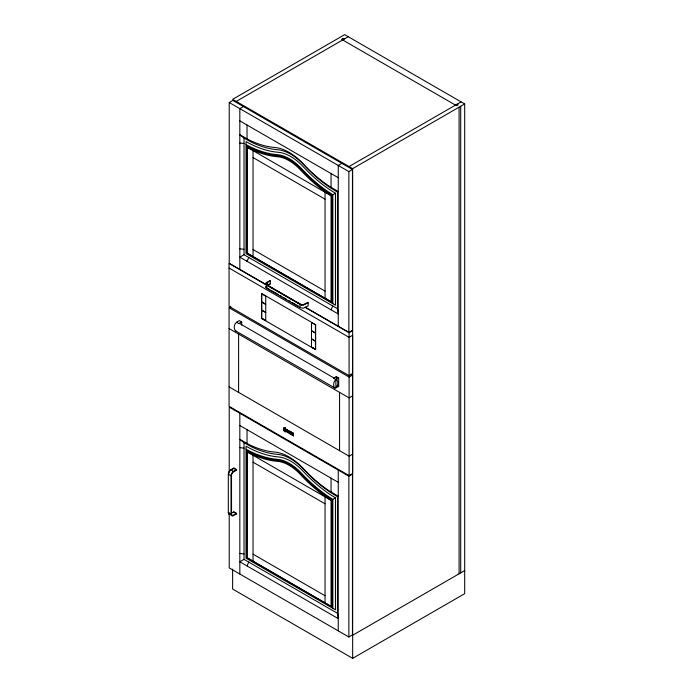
<?xml version="1.0" encoding="UTF-8"?>
<svg xmlns="http://www.w3.org/2000/svg" width="693" height="693" viewBox="0 0 693 693"><rect width="100%" height="100%" fill="white"/><g stroke="black" fill="none" stroke-linecap="round" stroke-linejoin="round"><path stroke-width="1.04" d="M231.029 513.418L233.862 511.858L236.521 513.331L236.521 513.929L232.631 516.06L231.029 515.315L231.003 474.714L232.527 472.011L236.512 469.577L233.948 468.052C231.497 469.326 228.101 470.928 228.309 474.237L228.309 512.629L228.759 514.353L229.981 514.466M270.287 280.89L267.307 282.614L267.247 285.655L270.331 283.879L270.287 280.89L269.768 280.596L265.895 282.961L265.947 284.754L300.303 304.548M265.956 286.053L265.601 287.231L266.805 288.357L300.052 307.553L303.196 308.246L308.134 305.804L308.186 302.763L307.666 302.469L303.032 304.799L300.502 304.201L267.299 285.031L266.233 283.645L267.307 282.614M287.274 430.5L286.833 429.955L287.257 430.587M289.709 433.073L290.064 432.943M287.335 431.514L286.859 430.977L287.318 431.522M288.201 431.514L288.747 432.397L288.314 431.011M285.481 430.596L285.369 429.054L285.473 430.604M289.05 432.952L289.05 431.055L288.097 430.37M283.974 428.82L283.957 429.357M228.725 474.021L229.036 472.254M283.749 429.877L283.766 428.118M285.317 431.774L286.01 430.11L285.126 427.806A1.135 0.65 60 0 0 284.528 427.442L283.853 427.876M287.647 431.349L287.543 430.006M283.957 428.828L284.087 428.387M291.441 431.982L290.714 432.181L290.653 433.506M285.75 430.907L285.819 429.721M285.819 430.639L285.655 431.124M289.449 431.228L289.379 431.375A1.343 0.771 60 0 0 289.371 431.878A0.979 0.563 60 0 0 289.501 432.259L289.995 432.848M291.112 432.631L290.991 432.943A1.438 0.832 60 0 0 290.999 433.359M248.735 257.458L247.037 261.322L246.838 260.75M331.055 309.832L332.761 305.968M248.735 562.084L247.037 565.947L246.838 565.375M291.874 434.546L291.017 433.35M284.295 430.102L284.329 428.456L284.277 430.11M284.069 428.395L284.485 428.014L285.221 429.166M287.552 432.319L287.612 431.237M289.726 433.064L289.284 433.082L289.761 433.723M289.873 431.67L290.48 431.817L289.665 431.046A0.962 0.554 60 0 0 289.431 431.237M291.892 434.537L291.32 434.71M229.418 471.569L229.998 470.928M288.115 430.362L287.872 431.904L288.738 433.142M291.095 432.64L291.918 432.822L291.424 431.99M337.456 192.1L338.262 191.563L329.34 186.278A112.101 64.726 60 0 1 303.447 164.076A51.455 29.712 60 0 0 274.645 147.444A112.101 64.726 60 0 1 248.752 139.752L239.83 134.737L244.031 138.158L250.623 141.753A115.644 66.762 60 0 0 274.497 149.385L279.47 149.957A47.921 27.668 60 0 1 302.018 162.968L306.999 168.156A115.644 66.762 60 0 0 330.873 188.08L337.456 192.1L337.456 308.68L338.262 313.99L239.83 257.164L244.031 254.738L244.031 138.158M337.456 496.725L338.262 496.188L329.34 490.904A112.101 64.726 60 0 1 303.447 468.702A51.455 29.712 60 0 0 274.645 452.07A112.101 64.726 60 0 1 248.752 444.378L239.83 439.362L244.031 442.784L250.623 446.379A115.644 66.762 60 0 0 274.497 454.01L279.47 454.582A47.921 27.668 60 0 1 302.018 467.593L306.999 472.782A115.644 66.762 60 0 0 330.873 492.706L337.456 496.725L337.456 613.305L338.262 618.615L239.83 561.789L244.031 559.364L244.031 442.784M266.077 284.563L229.227 263.288L229.227 102.512L232.831 100.433L352.46 169.499L352.46 330.275L348.865 332.354L305.448 307.294M344.265 39.042L343.156 38.401L341.562 39.328L456.592 105.743L458.194 104.816L457.094 104.184M236.235 101.412L348.258 36.729M243.434 106.557L239.83 108.636L239.83 269.412M332.06 302.33L246.838 253.127L246.838 145.954L249.61 147.392A121.44 70.114 60 0 0 274.671 155.405L279.539 155.96A42.117 24.316 60 0 1 299.359 167.403L304.218 172.462A121.44 70.114 60 0 0 329.288 193.39L332.06 195.157L332.06 302.33L247.037 253.006L247.436 146.266M341.857 163.383L338.262 165.462L338.262 326.238M349.064 166.545L461.088 101.871M464.691 103.95L344.664 34.65L232.631 99.333L352.659 168.624L464.691 103.95L464.691 593.667L352.659 658.35L232.631 589.05L232.631 569.1M229.227 102.512L348.865 171.578L352.46 169.499M246.838 145.954L247.037 147.185L331.055 195.695L331.453 194.776M246.838 253.127L247.436 252.78M267.585 284.979L270.331 283.879M351.048 374.133L352.607 375.034L352.607 473.588L349.099 475.606L229.071 406.306L229.071 307.753L230.821 306.748M261.729 301.914L265.705 304.348L261.755 302.044M261.729 310.109L265.731 312.387M261.729 310.247L265.731 312.526M241.71 321.994L238.912 323.605L236.521 322.236L239.328 320.616L241.71 321.994L241.71 325.112M261.729 318.295L265.731 320.573L265.731 296.145L261.729 293.867L261.729 318.295L265.705 320.59M331.453 301.29L331.055 301.516L331.055 195.695L328.846 194.291A122.289 70.608 60 0 1 303.603 173.215L298.752 168.174A41.268 23.822 60 0 0 279.34 156.964L274.489 156.41A122.289 70.608 60 0 1 249.255 148.337L247.037 147.185M315.454 324.896L315.454 349.333L311.478 347.037L311.504 322.591L315.48 324.887M311.478 330.656L315.454 332.952M311.478 330.795L315.454 333.09M315.454 341.138L311.504 338.825L315.454 341.277M311.478 347.037L315.454 349.333M304.989 307.259L349.064 332.701L352.659 330.622M349.064 337.326L352.659 335.247M338.686 377.98L336.304 376.602L333.506 378.222L335.888 379.599L338.686 377.98L338.686 386.313L335.888 387.924L335.888 379.599M229.071 268.052L229.071 306.367L349.099 375.667L352.607 373.648L352.607 335.334M229.071 307.753L349.099 377.053L352.607 375.034M285.204 429.469L284.468 429.045L285.221 430.119M332.06 606.955L246.838 557.752L246.838 450.58L249.61 452.018A121.44 70.114 60 0 0 274.671 460.031L279.539 460.585A42.117 24.316 60 0 1 299.359 472.028L304.218 477.087A121.44 70.114 60 0 0 329.288 498.016L332.06 499.783L332.06 606.955L247.037 557.631L247.436 450.892M283.965 429.348C284.399 431.479 284.147 429.842 285.221 430.44M285.533 429.071L285.204 428.447L285.221 431.228M352.607 395.85L349.099 397.877L229.071 328.577M292.437 435.317C292.134 432.753 293.035 435.923 292.056 435.1L292.074 432.397L292.463 433.619C293.486 434.728 292.368 432.129 293.33 433.125L293.33 435.81L293.33 433.125M292.446 433.627L292.446 432.631M230.873 470.304L233.948 468.052M236.512 469.577L236.512 470.175L232.666 472.513L231.514 474.566L231.54 514.856L232.753 515.41L236.521 513.331M352.607 454.149L349.099 456.176L229.071 386.876M229.227 471.881L229.227 407.137L348.865 476.204L352.46 474.125L352.46 634.901L348.865 636.98L229.227 567.913L229.227 513.963M246.838 450.58L247.037 451.81L331.055 500.32L331.453 499.402M246.838 557.752L247.436 557.406M331.453 605.916L331.055 606.141L331.055 500.32L328.846 498.917A122.289 70.608 60 0 1 303.603 477.841L298.752 472.799A41.268 23.822 60 0 0 279.34 461.59L274.489 461.036A122.289 70.608 60 0 1 249.255 452.962L247.037 451.81M352.659 635.247L464.691 570.573M246.032 144.594L249.558 146.44A120.313 69.465 60 0 0 274.385 154.383L279.27 154.937A43.243 24.965 60 0 1 299.619 166.684L304.504 171.769A120.313 69.465 60 0 0 329.34 192.498L332.857 194.724L335.455 193.243L335.455 305.215L246.032 253.586L246.032 141.615L250.762 144.135A118.468 68.399 60 0 0 275.216 151.958L280.137 152.521A45.088 26.031 60 0 1 301.351 164.769L306.28 169.889A118.468 68.399 60 0 0 330.734 190.306L335.455 193.243M246.032 449.22L249.558 451.065A120.313 69.465 60 0 0 274.385 459.009L279.27 459.563A43.243 24.965 60 0 1 299.619 471.309L304.504 476.394A120.313 69.465 60 0 0 329.34 497.124L332.857 499.35L335.455 497.869L335.455 609.84L246.032 558.212L246.032 446.24L250.762 448.761A118.468 68.399 60 0 0 275.216 456.583L280.137 457.146A45.088 26.031 60 0 1 301.351 469.395L306.28 474.514A118.468 68.399 60 0 0 330.734 494.932L335.455 497.869M308.186 302.763L303.222 305.215L300.008 304.522L300.052 307.553M331.055 195.695L332.06 195.157M331.055 500.32L332.06 499.783M287.56 432.311L286.478 431.86L286.495 429.184L287.335 429.686M284.407 427.746L283.801 428.872L284.407 430.977M285.204 431.237L285.551 429.062M284.39 427.754L284.572 427.728A0.979 0.563 60 0 1 285.1 428.04L285.265 428.239M285.265 431.479L285.083 431.496A0.979 0.563 60 0 1 284.572 431.185L284.39 430.985M285.334 431.765L285.126 431.791A1.135 0.65 60 0 1 284.528 431.427L283.87 430.232M239.83 143.027L244.031 143.494M239.83 248.848L244.031 249.315M239.83 447.652L244.031 448.12M239.83 553.473L244.031 553.941M237.439 322.262L236.928 322.141C234.147 323.518 233.376 328.352 235.334 330.691L335.204 388.184C337.985 386.807 338.756 381.964 336.798 379.634L336.296 379.504C333.506 380.881 332.735 385.724 334.702 388.054M235.334 330.691L235.845 330.812M290.029 433.939L290.419 433.792A1.369 0.788 60 0 0 290.514 433.411L290.367 432.701M229.496 514.024L228.725 512.361M230.847 469.845L233.498 471.318M239.83 120.877L338.262 177.703M253.04 157.58L325.052 199.16M253.04 249.541L325.052 291.121M244.031 254.738L337.456 308.68M268.893 286.192L301.698 305.128M265.601 284.52L229.028 263.401L229.028 268.026L349.099 337.352M267.247 288.132L270.01 289.726M271.855 290.791L278.309 294.516M280.154 295.582L281.999 296.647M283.844 297.713L286.616 299.315M288.461 300.381L290.306 301.446M292.151 302.512L298.605 306.237M239.31 323.345L333.983 378.006M337.101 385.395L338.686 386.313M292.437 434.26L293.33 435.81M239.83 425.502L338.262 482.328M253.04 462.205L325.052 503.785M253.04 554.166L325.052 595.746M244.031 559.364L337.456 613.305M228.309 474.237L230.916 475.796M234.745 512.863L236.521 513.929M228.309 512.629L230.916 514.197M233.948 468.529L236.512 470.175M290.35 432.709L289.813 432.094M287.318 429.695L287.578 430.154M291.121 434.52L290.8 433.965M266.181 287.153L266.519 287.621M285.256 428.248L285.811 429.729M290.783 433.974L290.67 433.497M266.753 285.317L266.805 288.357M460.689 106.263L460.689 572.877M459.087 107.181L459.087 573.804M352.659 168.624L352.659 658.35M349.064 332.701L349.099 375.667M349.099 377.053L349.099 475.606M348.865 171.578L348.865 332.354M348.865 476.204L348.865 636.98M343.156 38.401L343.156 40.566M339.561 392.368L339.561 450.667M338.262 470.088L338.262 630.864M336.304 376.602L336.304 379.729M332.857 194.724L332.857 303.716M332.857 499.35L332.857 608.341M331.055 173.545L331.055 187.37M331.055 478.17L331.055 491.995M325.052 192.23L325.052 298.051M325.052 496.855L325.052 602.676M253.04 150.65L253.04 256.471M253.04 455.275L253.04 561.096M247.037 125.035L247.037 138.86M247.037 429.66L247.037 443.485M239.83 413.262L239.83 574.038M238.609 334.087L238.609 392.377M233.862 511.858L233.862 512.335M315.653 324.688L261.582 293.486L261.582 318.477L315.653 349.67L315.653 324.688"/></g></svg>
